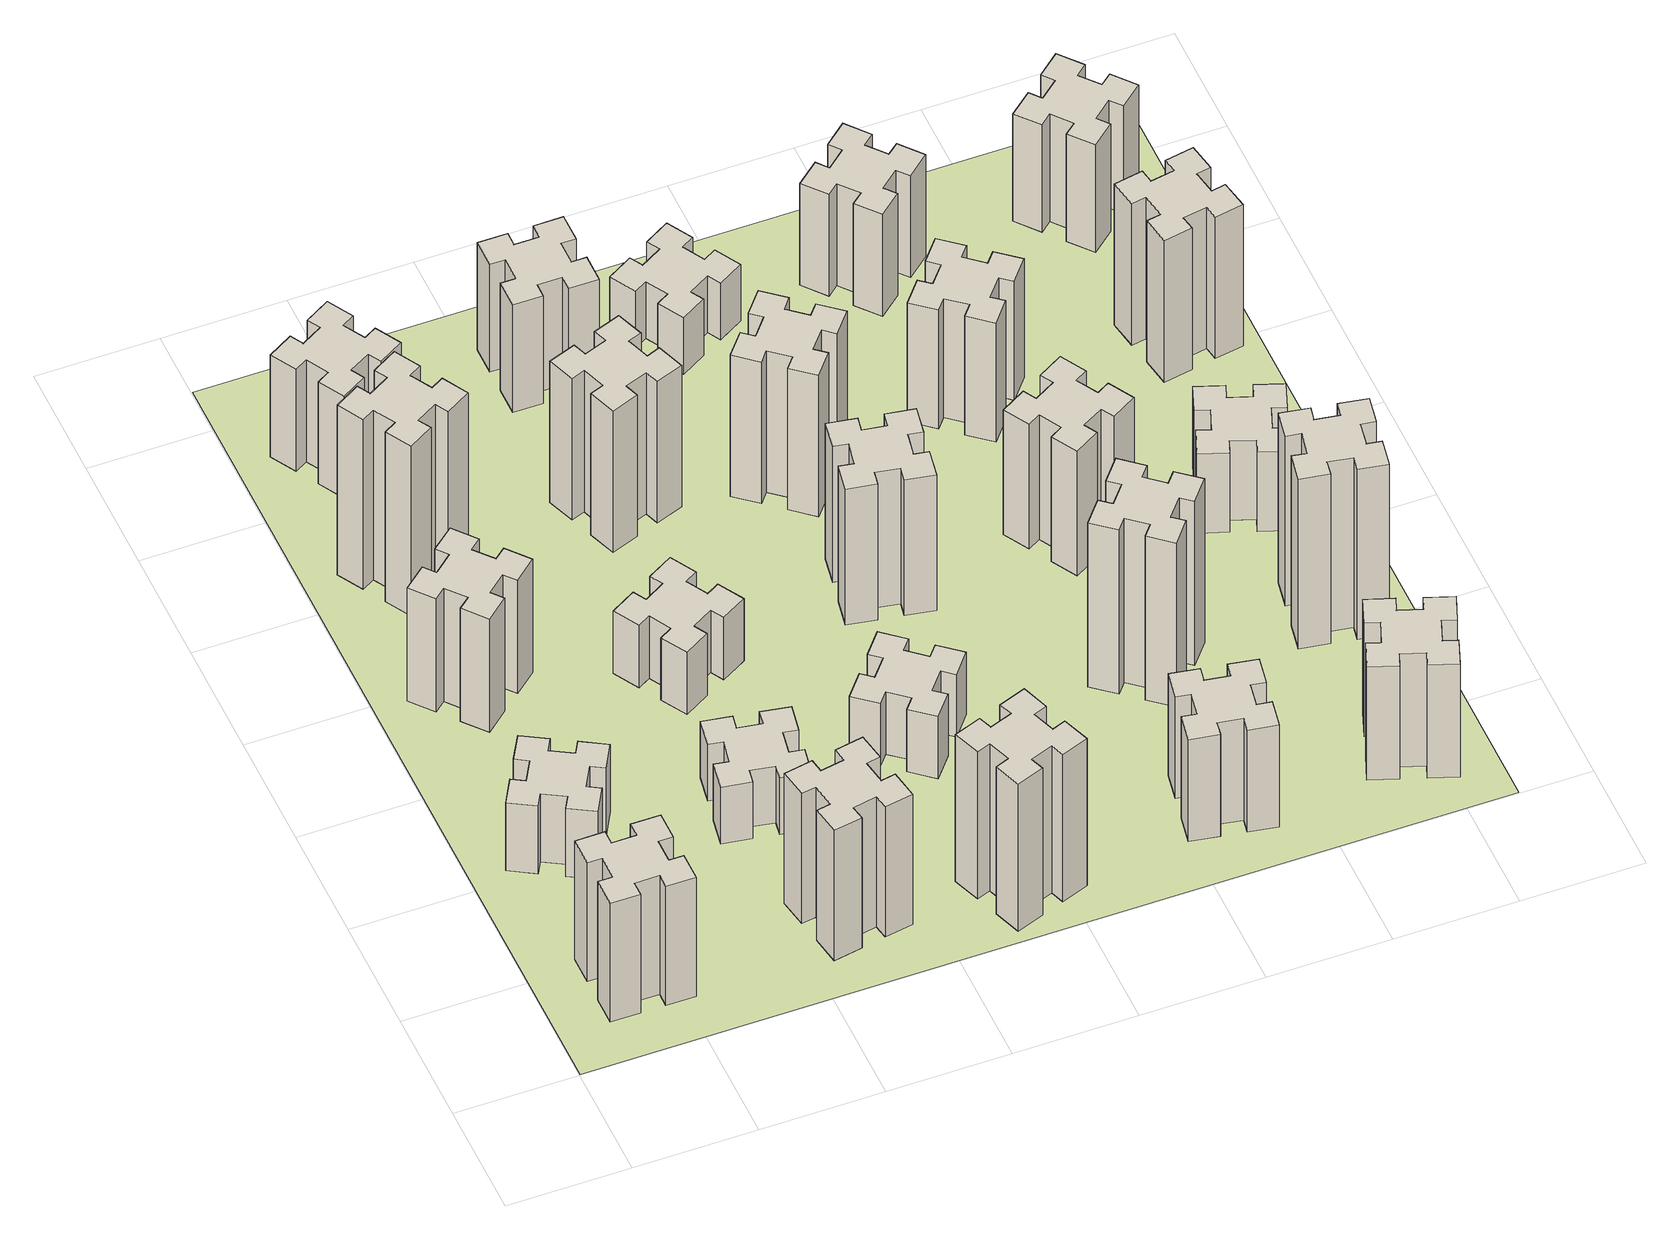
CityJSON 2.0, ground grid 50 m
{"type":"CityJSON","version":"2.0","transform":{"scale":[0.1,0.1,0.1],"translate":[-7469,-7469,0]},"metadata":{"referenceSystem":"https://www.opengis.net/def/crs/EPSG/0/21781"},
"CityObjects":{
"building1":{"type":"Building","attributes":{"class":"1000","function":"1000","usage":"1000","yearOfConstruction":2016,"roofType":"1000","measuredHeight":63,"storeysAboveGround":30,"storeysBelowGround":0},"geometry":[{"type":"Solid","lod":"1","boundaries":[[[[0,1,2,3,4,5,6,7,8,9,10,11,12,13,14,15,16,17,18,19]],[[17,16,20,21]],[[16,15,22,20]],[[15,14,23,22]],[[14,13,24,23]],[[13,12,25,24]],[[12,11,26,25]],[[11,10,27,26]],[[10,9,28,27]],[[9,8,29,28]],[[8,7,30,29]],[[7,6,31,30]],[[6,5,32,31]],[[5,4,33,32]],[[4,3,34,33]],[[3,2,35,34]],[[2,1,36,35]],[[1,0,37,36]],[[0,19,38,37]],[[19,18,39,38]],[[18,17,21,39]],[[24,25,26,27,28,29,30,31,32,33,34,35,36,37,38,39,21,20,22,23]]]]}]},
"building2":{"type":"Building","attributes":{"class":"1000","function":"1000","usage":"1000","yearOfConstruction":2016,"roofType":"1000","measuredHeight":36,"storeysAboveGround":30,"storeysBelowGround":0},"geometry":[{"type":"Solid","lod":"1","boundaries":[[[[40,41,42,43,44,45,46,47,48,49,50,51,52,53,54,55,56,57,58,59]],[[57,56,60,61]],[[56,55,62,60]],[[55,54,63,62]],[[54,53,64,63]],[[53,52,65,64]],[[52,51,66,65]],[[51,50,67,66]],[[50,49,68,67]],[[49,48,69,68]],[[48,47,70,69]],[[47,46,71,70]],[[46,45,72,71]],[[45,44,73,72]],[[44,43,74,73]],[[43,42,75,74]],[[42,41,76,75]],[[41,40,77,76]],[[40,59,78,77]],[[59,58,79,78]],[[58,57,61,79]],[[64,65,66,67,68,69,70,71,72,73,74,75,76,77,78,79,61,60,62,63]]]]}]},
"building3":{"type":"Building","attributes":{"class":"1000","function":"1000","usage":"1000","yearOfConstruction":2016,"roofType":"1000","measuredHeight":60,"storeysAboveGround":30,"storeysBelowGround":0},"geometry":[{"type":"Solid","lod":"1","boundaries":[[[[80,81,82,83,84,85,86,87,88,89,90,91,92,93,94,95,96,97,98,99]],[[97,96,100,101]],[[96,95,102,100]],[[95,94,103,102]],[[94,93,104,103]],[[93,92,105,104]],[[92,91,106,105]],[[91,90,107,106]],[[90,89,108,107]],[[89,88,109,108]],[[88,87,110,109]],[[87,86,111,110]],[[86,85,112,111]],[[85,84,113,112]],[[84,83,114,113]],[[83,82,115,114]],[[82,81,116,115]],[[81,80,117,116]],[[80,99,118,117]],[[99,98,119,118]],[[98,97,101,119]],[[104,105,106,107,108,109,110,111,112,113,114,115,116,117,118,119,101,100,102,103]]]]}]},
"building4":{"type":"Building","attributes":{"class":"1000","function":"1000","usage":"1000","yearOfConstruction":2016,"roofType":"1000","measuredHeight":90,"storeysAboveGround":30,"storeysBelowGround":0},"geometry":[{"type":"Solid","lod":"1","boundaries":[[[[120,121,122,123,124,125,126,127,128,129,130,131,132,133,134,135,136,137,138,139]],[[137,136,140,141]],[[136,135,142,140]],[[135,134,143,142]],[[134,133,144,143]],[[133,132,145,144]],[[132,131,146,145]],[[131,130,147,146]],[[130,129,148,147]],[[129,128,149,148]],[[128,127,150,149]],[[127,126,151,150]],[[126,125,152,151]],[[125,124,153,152]],[[124,123,154,153]],[[123,122,155,154]],[[122,121,156,155]],[[121,120,157,156]],[[120,139,158,157]],[[139,138,159,158]],[[138,137,141,159]],[[144,145,146,147,148,149,150,151,152,153,154,155,156,157,158,159,141,140,142,143]]]]}]},
"building5":{"type":"Building","attributes":{"class":"1000","function":"1000","usage":"1000","yearOfConstruction":2016,"roofType":"1000","measuredHeight":69,"storeysAboveGround":30,"storeysBelowGround":0},"geometry":[{"type":"Solid","lod":"1","boundaries":[[[[160,161,162,163,164,165,166,167,168,169,170,171,172,173,174,175,176,177,178,179]],[[177,176,180,181]],[[176,175,182,180]],[[175,174,183,182]],[[174,173,184,183]],[[173,172,185,184]],[[172,171,186,185]],[[171,170,187,186]],[[170,169,188,187]],[[169,168,189,188]],[[168,167,190,189]],[[167,166,191,190]],[[166,165,192,191]],[[165,164,193,192]],[[164,163,194,193]],[[163,162,195,194]],[[162,161,196,195]],[[161,160,197,196]],[[160,179,198,197]],[[179,178,199,198]],[[178,177,181,199]],[[184,185,186,187,188,189,190,191,192,193,194,195,196,197,198,199,181,180,182,183]]]]}]},
"building6":{"type":"Building","attributes":{"class":"1000","function":"1000","usage":"1000","yearOfConstruction":2016,"roofType":"1000","measuredHeight":54,"storeysAboveGround":30,"storeysBelowGround":0},"geometry":[{"type":"Solid","lod":"1","boundaries":[[[[200,201,202,203,204,205,206,207,208,209,210,211,212,213,214,215,216,217,218,219]],[[217,216,220,221]],[[216,215,222,220]],[[215,214,223,222]],[[214,213,224,223]],[[213,212,225,224]],[[212,211,226,225]],[[211,210,227,226]],[[210,209,228,227]],[[209,208,229,228]],[[208,207,230,229]],[[207,206,231,230]],[[206,205,232,231]],[[205,204,233,232]],[[204,203,234,233]],[[203,202,235,234]],[[202,201,236,235]],[[201,200,237,236]],[[200,219,238,237]],[[219,218,239,238]],[[218,217,221,239]],[[224,225,226,227,228,229,230,231,232,233,234,235,236,237,238,239,221,220,222,223]]]]}]},
"building7":{"type":"Building","attributes":{"class":"1000","function":"1000","usage":"1000","yearOfConstruction":2016,"roofType":"1000","measuredHeight":30,"storeysAboveGround":30,"storeysBelowGround":0},"geometry":[{"type":"Solid","lod":"1","boundaries":[[[[240,241,242,243,244,245,246,247,248,249,250,251,252,253,254,255,256,257,258,259]],[[257,256,260,261]],[[256,255,262,260]],[[255,254,263,262]],[[254,253,264,263]],[[253,252,265,264]],[[252,251,266,265]],[[251,250,267,266]],[[250,249,268,267]],[[249,248,269,268]],[[248,247,270,269]],[[247,246,271,270]],[[246,245,272,271]],[[245,244,273,272]],[[244,243,274,273]],[[243,242,275,274]],[[242,241,276,275]],[[241,240,277,276]],[[240,259,278,277]],[[259,258,279,278]],[[258,257,261,279]],[[264,265,266,267,268,269,270,271,272,273,274,275,276,277,278,279,261,260,262,263]]]]}]},
"building8":{"type":"Building","attributes":{"class":"1000","function":"1000","usage":"1000","yearOfConstruction":2016,"roofType":"1000","measuredHeight":33,"storeysAboveGround":30,"storeysBelowGround":0},"geometry":[{"type":"Solid","lod":"1","boundaries":[[[[280,281,282,283,284,285,286,287,288,289,290,291,292,293,294,295,296,297,298,299]],[[297,296,300,301]],[[296,295,302,300]],[[295,294,303,302]],[[294,293,304,303]],[[293,292,305,304]],[[292,291,306,305]],[[291,290,307,306]],[[290,289,308,307]],[[289,288,309,308]],[[288,287,310,309]],[[287,286,311,310]],[[286,285,312,311]],[[285,284,313,312]],[[284,283,314,313]],[[283,282,315,314]],[[282,281,316,315]],[[281,280,317,316]],[[280,299,318,317]],[[299,298,319,318]],[[298,297,301,319]],[[304,305,306,307,308,309,310,311,312,313,314,315,316,317,318,319,301,300,302,303]]]]}]},
"building9":{"type":"Building","attributes":{"class":"1000","function":"1000","usage":"1000","yearOfConstruction":2016,"roofType":"1000","measuredHeight":78,"storeysAboveGround":30,"storeysBelowGround":0},"geometry":[{"type":"Solid","lod":"1","boundaries":[[[[320,321,322,323,324,325,326,327,328,329,330,331,332,333,334,335,336,337,338,339]],[[337,336,340,341]],[[336,335,342,340]],[[335,334,343,342]],[[334,333,344,343]],[[333,332,345,344]],[[332,331,346,345]],[[331,330,347,346]],[[330,329,348,347]],[[329,328,349,348]],[[328,327,350,349]],[[327,326,351,350]],[[326,325,352,351]],[[325,324,353,352]],[[324,323,354,353]],[[323,322,355,354]],[[322,321,356,355]],[[321,320,357,356]],[[320,339,358,357]],[[339,338,359,358]],[[338,337,341,359]],[[344,345,346,347,348,349,350,351,352,353,354,355,356,357,358,359,341,340,342,343]]]]}]},
"building10":{"type":"Building","attributes":{"class":"1000","function":"1000","usage":"1000","yearOfConstruction":2016,"roofType":"1000","measuredHeight":75,"storeysAboveGround":30,"storeysBelowGround":0},"geometry":[{"type":"Solid","lod":"1","boundaries":[[[[360,361,362,363,364,365,366,367,368,369,370,371,372,373,374,375,376,377,378,379]],[[377,376,380,381]],[[376,375,382,380]],[[375,374,383,382]],[[374,373,384,383]],[[373,372,385,384]],[[372,371,386,385]],[[371,370,387,386]],[[370,369,388,387]],[[369,368,389,388]],[[368,367,390,389]],[[367,366,391,390]],[[366,365,392,391]],[[365,364,393,392]],[[364,363,394,393]],[[363,362,395,394]],[[362,361,396,395]],[[361,360,397,396]],[[360,379,398,397]],[[379,378,399,398]],[[378,377,381,399]],[[384,385,386,387,388,389,390,391,392,393,394,395,396,397,398,399,381,380,382,383]]]]}]},
"building11":{"type":"Building","attributes":{"class":"1000","function":"1000","usage":"1000","yearOfConstruction":2016,"roofType":"1000","measuredHeight":33,"storeysAboveGround":30,"storeysBelowGround":0},"geometry":[{"type":"Solid","lod":"1","boundaries":[[[[400,401,402,403,404,405,406,407,408,409,410,411,412,413,414,415,416,417,418,419]],[[417,416,420,421]],[[416,415,422,420]],[[415,414,423,422]],[[414,413,424,423]],[[413,412,425,424]],[[412,411,426,425]],[[411,410,427,426]],[[410,409,428,427]],[[409,408,429,428]],[[408,407,430,429]],[[407,406,431,430]],[[406,405,432,431]],[[405,404,433,432]],[[404,403,434,433]],[[403,402,435,434]],[[402,401,436,435]],[[401,400,437,436]],[[400,419,438,437]],[[419,418,439,438]],[[418,417,421,439]],[[424,425,426,427,428,429,430,431,432,433,434,435,436,437,438,439,421,420,422,423]]]]}]},
"building12":{"type":"Building","attributes":{"class":"1000","function":"1000","usage":"1000","yearOfConstruction":2016,"roofType":"1000","measuredHeight":57,"storeysAboveGround":30,"storeysBelowGround":0},"geometry":[{"type":"Solid","lod":"1","boundaries":[[[[440,441,442,443,444,445,446,447,448,449,450,451,452,453,454,455,456,457,458,459]],[[457,456,460,461]],[[456,455,462,460]],[[455,454,463,462]],[[454,453,464,463]],[[453,452,465,464]],[[452,451,466,465]],[[451,450,467,466]],[[450,449,468,467]],[[449,448,469,468]],[[448,447,470,469]],[[447,446,471,470]],[[446,445,472,471]],[[445,444,473,472]],[[444,443,474,473]],[[443,442,475,474]],[[442,441,476,475]],[[441,440,477,476]],[[440,459,478,477]],[[459,458,479,478]],[[458,457,461,479]],[[464,465,466,467,468,469,470,471,472,473,474,475,476,477,478,479,461,460,462,463]]]]}]},
"building13":{"type":"Building","attributes":{"class":"1000","function":"1000","usage":"1000","yearOfConstruction":2016,"roofType":"1000","measuredHeight":72,"storeysAboveGround":30,"storeysBelowGround":0},"geometry":[{"type":"Solid","lod":"1","boundaries":[[[[480,481,482,483,484,485,486,487,488,489,490,491,492,493,494,495,496,497,498,499]],[[497,496,500,501]],[[496,495,502,500]],[[495,494,503,502]],[[494,493,504,503]],[[493,492,505,504]],[[492,491,506,505]],[[491,490,507,506]],[[490,489,508,507]],[[489,488,509,508]],[[488,487,510,509]],[[487,486,511,510]],[[486,485,512,511]],[[485,484,513,512]],[[484,483,514,513]],[[483,482,515,514]],[[482,481,516,515]],[[481,480,517,516]],[[480,499,518,517]],[[499,498,519,518]],[[498,497,501,519]],[[504,505,506,507,508,509,510,511,512,513,514,515,516,517,518,519,501,500,502,503]]]]}]},
"building14":{"type":"Building","attributes":{"class":"1000","function":"1000","usage":"1000","yearOfConstruction":2016,"roofType":"1000","measuredHeight":75,"storeysAboveGround":30,"storeysBelowGround":0},"geometry":[{"type":"Solid","lod":"1","boundaries":[[[[520,521,522,523,524,525,526,527,528,529,530,531,532,533,534,535,536,537,538,539]],[[537,536,540,541]],[[536,535,542,540]],[[535,534,543,542]],[[534,533,544,543]],[[533,532,545,544]],[[532,531,546,545]],[[531,530,547,546]],[[530,529,548,547]],[[529,528,549,548]],[[528,527,550,549]],[[527,526,551,550]],[[526,525,552,551]],[[525,524,553,552]],[[524,523,554,553]],[[523,522,555,554]],[[522,521,556,555]],[[521,520,557,556]],[[520,539,558,557]],[[539,538,559,558]],[[538,537,541,559]],[[544,545,546,547,548,549,550,551,552,553,554,555,556,557,558,559,541,540,542,543]]]]}]},
"building15":{"type":"Building","attributes":{"class":"1000","function":"1000","usage":"1000","yearOfConstruction":2016,"roofType":"1000","measuredHeight":30,"storeysAboveGround":30,"storeysBelowGround":0},"geometry":[{"type":"Solid","lod":"1","boundaries":[[[[560,561,562,563,564,565,566,567,568,569,570,571,572,573,574,575,576,577,578,579]],[[577,576,580,581]],[[576,575,582,580]],[[575,574,583,582]],[[574,573,584,583]],[[573,572,585,584]],[[572,571,586,585]],[[571,570,587,586]],[[570,569,588,587]],[[569,568,589,588]],[[568,567,590,589]],[[567,566,591,590]],[[566,565,592,591]],[[565,564,593,592]],[[564,563,594,593]],[[563,562,595,594]],[[562,561,596,595]],[[561,560,597,596]],[[560,579,598,597]],[[579,578,599,598]],[[578,577,581,599]],[[584,585,586,587,588,589,590,591,592,593,594,595,596,597,598,599,581,580,582,583]]]]}]},
"building16":{"type":"Building","attributes":{"class":"1000","function":"1000","usage":"1000","yearOfConstruction":2016,"roofType":"1000","measuredHeight":54,"storeysAboveGround":30,"storeysBelowGround":0},"geometry":[{"type":"Solid","lod":"1","boundaries":[[[[600,601,602,603,604,605,606,607,608,609,610,611,612,613,614,615,616,617,618,619]],[[617,616,620,621]],[[616,615,622,620]],[[615,614,623,622]],[[614,613,624,623]],[[613,612,625,624]],[[612,611,626,625]],[[611,610,627,626]],[[610,609,628,627]],[[609,608,629,628]],[[608,607,630,629]],[[607,606,631,630]],[[606,605,632,631]],[[605,604,633,632]],[[604,603,634,633]],[[603,602,635,634]],[[602,601,636,635]],[[601,600,637,636]],[[600,619,638,637]],[[619,618,639,638]],[[618,617,621,639]],[[624,625,626,627,628,629,630,631,632,633,634,635,636,637,638,639,621,620,622,623]]]]}]},
"building17":{"type":"Building","attributes":{"class":"1000","function":"1000","usage":"1000","yearOfConstruction":2016,"roofType":"1000","measuredHeight":87,"storeysAboveGround":30,"storeysBelowGround":0},"geometry":[{"type":"Solid","lod":"1","boundaries":[[[[640,641,642,643,644,645,646,647,648,649,650,651,652,653,654,655,656,657,658,659]],[[657,656,660,661]],[[656,655,662,660]],[[655,654,663,662]],[[654,653,664,663]],[[653,652,665,664]],[[652,651,666,665]],[[651,650,667,666]],[[650,649,668,667]],[[649,648,669,668]],[[648,647,670,669]],[[647,646,671,670]],[[646,645,672,671]],[[645,644,673,672]],[[644,643,674,673]],[[643,642,675,674]],[[642,641,676,675]],[[641,640,677,676]],[[640,659,678,677]],[[659,658,679,678]],[[658,657,661,679]],[[664,665,666,667,668,669,670,671,672,673,674,675,676,677,678,679,661,660,662,663]]]]}]},
"building18":{"type":"Building","attributes":{"class":"1000","function":"1000","usage":"1000","yearOfConstruction":2016,"roofType":"1000","measuredHeight":66,"storeysAboveGround":30,"storeysBelowGround":0},"geometry":[{"type":"Solid","lod":"1","boundaries":[[[[680,681,682,683,684,685,686,687,688,689,690,691,692,693,694,695,696,697,698,699]],[[697,696,700,701]],[[696,695,702,700]],[[695,694,703,702]],[[694,693,704,703]],[[693,692,705,704]],[[692,691,706,705]],[[691,690,707,706]],[[690,689,708,707]],[[689,688,709,708]],[[688,687,710,709]],[[687,686,711,710]],[[686,685,712,711]],[[685,684,713,712]],[[684,683,714,713]],[[683,682,715,714]],[[682,681,716,715]],[[681,680,717,716]],[[680,699,718,717]],[[699,698,719,718]],[[698,697,701,719]],[[704,705,706,707,708,709,710,711,712,713,714,715,716,717,718,719,701,700,702,703]]]]}]},
"building19":{"type":"Building","attributes":{"class":"1000","function":"1000","usage":"1000","yearOfConstruction":2016,"roofType":"1000","measuredHeight":63,"storeysAboveGround":30,"storeysBelowGround":0},"geometry":[{"type":"Solid","lod":"1","boundaries":[[[[720,721,722,723,724,725,726,727,728,729,730,731,732,733,734,735,736,737,738,739]],[[737,736,740,741]],[[736,735,742,740]],[[735,734,743,742]],[[734,733,744,743]],[[733,732,745,744]],[[732,731,746,745]],[[731,730,747,746]],[[730,729,748,747]],[[729,728,749,748]],[[728,727,750,749]],[[727,726,751,750]],[[726,725,752,751]],[[725,724,753,752]],[[724,723,754,753]],[[723,722,755,754]],[[722,721,756,755]],[[721,720,757,756]],[[720,739,758,757]],[[739,738,759,758]],[[738,737,741,759]],[[744,745,746,747,748,749,750,751,752,753,754,755,756,757,758,759,741,740,742,743]]]]}]},
"building20":{"type":"Building","attributes":{"class":"1000","function":"1000","usage":"1000","yearOfConstruction":2016,"roofType":"1000","measuredHeight":54,"storeysAboveGround":30,"storeysBelowGround":0},"geometry":[{"type":"Solid","lod":"1","boundaries":[[[[760,761,762,763,764,765,766,767,768,769,770,771,772,773,774,775,776,777,778,779]],[[777,776,780,781]],[[776,775,782,780]],[[775,774,783,782]],[[774,773,784,783]],[[773,772,785,784]],[[772,771,786,785]],[[771,770,787,786]],[[770,769,788,787]],[[769,768,789,788]],[[768,767,790,789]],[[767,766,791,790]],[[766,765,792,791]],[[765,764,793,792]],[[764,763,794,793]],[[763,762,795,794]],[[762,761,796,795]],[[761,760,797,796]],[[760,779,798,797]],[[779,778,799,798]],[[778,777,781,799]],[[784,785,786,787,788,789,790,791,792,793,794,795,796,797,798,799,781,780,782,783]]]]}]},
"building21":{"type":"Building","attributes":{"class":"1000","function":"1000","usage":"1000","yearOfConstruction":2016,"roofType":"1000","measuredHeight":60,"storeysAboveGround":30,"storeysBelowGround":0},"geometry":[{"type":"Solid","lod":"1","boundaries":[[[[800,801,802,803,804,805,806,807,808,809,810,811,812,813,814,815,816,817,818,819]],[[817,816,820,821]],[[816,815,822,820]],[[815,814,823,822]],[[814,813,824,823]],[[813,812,825,824]],[[812,811,826,825]],[[811,810,827,826]],[[810,809,828,827]],[[809,808,829,828]],[[808,807,830,829]],[[807,806,831,830]],[[806,805,832,831]],[[805,804,833,832]],[[804,803,834,833]],[[803,802,835,834]],[[802,801,836,835]],[[801,800,837,836]],[[800,819,838,837]],[[819,818,839,838]],[[818,817,821,839]],[[824,825,826,827,828,829,830,831,832,833,834,835,836,837,838,839,821,820,822,823]]]]}]},
"building22":{"type":"Building","attributes":{"class":"1000","function":"1000","usage":"1000","yearOfConstruction":2016,"roofType":"1000","measuredHeight":90,"storeysAboveGround":30,"storeysBelowGround":0},"geometry":[{"type":"Solid","lod":"1","boundaries":[[[[840,841,842,843,844,845,846,847,848,849,850,851,852,853,854,855,856,857,858,859]],[[857,856,860,861]],[[856,855,862,860]],[[855,854,863,862]],[[854,853,864,863]],[[853,852,865,864]],[[852,851,866,865]],[[851,850,867,866]],[[850,849,868,867]],[[849,848,869,868]],[[848,847,870,869]],[[847,846,871,870]],[[846,845,872,871]],[[845,844,873,872]],[[844,843,874,873]],[[843,842,875,874]],[[842,841,876,875]],[[841,840,877,876]],[[840,859,878,877]],[[859,858,879,878]],[[858,857,861,879]],[[864,865,866,867,868,869,870,871,872,873,874,875,876,877,878,879,861,860,862,863]]]]}]},
"building23":{"type":"Building","attributes":{"class":"1000","function":"1000","usage":"1000","yearOfConstruction":2016,"roofType":"1000","measuredHeight":42,"storeysAboveGround":30,"storeysBelowGround":0},"geometry":[{"type":"Solid","lod":"1","boundaries":[[[[880,881,882,883,884,885,886,887,888,889,890,891,892,893,894,895,896,897,898,899]],[[897,896,900,901]],[[896,895,902,900]],[[895,894,903,902]],[[894,893,904,903]],[[893,892,905,904]],[[892,891,906,905]],[[891,890,907,906]],[[890,889,908,907]],[[889,888,909,908]],[[888,887,910,909]],[[887,886,911,910]],[[886,885,912,911]],[[885,884,913,912]],[[884,883,914,913]],[[883,882,915,914]],[[882,881,916,915]],[[881,880,917,916]],[[880,899,918,917]],[[899,898,919,918]],[[898,897,901,919]],[[904,905,906,907,908,909,910,911,912,913,914,915,916,917,918,919,901,900,902,903]]]]}]},
"building24":{"type":"Building","attributes":{"class":"1000","function":"1000","usage":"1000","yearOfConstruction":2016,"roofType":"1000","measuredHeight":75,"storeysAboveGround":30,"storeysBelowGround":0},"geometry":[{"type":"Solid","lod":"1","boundaries":[[[[920,921,922,923,924,925,926,927,928,929,930,931,932,933,934,935,936,937,938,939]],[[937,936,940,941]],[[936,935,942,940]],[[935,934,943,942]],[[934,933,944,943]],[[933,932,945,944]],[[932,931,946,945]],[[931,930,947,946]],[[930,929,948,947]],[[929,928,949,948]],[[928,927,950,949]],[[927,926,951,950]],[[926,925,952,951]],[[925,924,953,952]],[[924,923,954,953]],[[923,922,955,954]],[[922,921,956,955]],[[921,920,957,956]],[[920,939,958,957]],[[939,938,959,958]],[[938,937,941,959]],[[944,945,946,947,948,949,950,951,952,953,954,955,956,957,958,959,941,940,942,943]]]]}]},
"building25":{"type":"Building","attributes":{"class":"1000","function":"1000","usage":"1000","yearOfConstruction":2016,"roofType":"1000","measuredHeight":57,"storeysAboveGround":30,"storeysBelowGround":0},"geometry":[{"type":"Solid","lod":"1","boundaries":[[[[960,961,962,963,964,965,966,967,968,969,970,971,972,973,974,975,976,977,978,979]],[[977,976,980,981]],[[976,975,982,980]],[[975,974,983,982]],[[974,973,984,983]],[[973,972,985,984]],[[972,971,986,985]],[[971,970,987,986]],[[970,969,988,987]],[[969,968,989,988]],[[968,967,990,989]],[[967,966,991,990]],[[966,965,992,991]],[[965,964,993,992]],[[964,963,994,993]],[[963,962,995,994]],[[962,961,996,995]],[[961,960,997,996]],[[960,979,998,997]],[[979,978,999,998]],[[978,977,981,999]],[[984,985,986,987,988,989,990,991,992,993,994,995,996,997,998,999,981,980,982,983]]]]}]},
"landuse1":{"type":"LandUse","attributes":{"name":"plot1","function":"1010"},"geometry":[{"type":"MultiSurface","lod":"1","boundaries":[[[1000,1001,1002,1003]]]}]}
},
"vertices":[
[265,425,0],[265,325,0],[205,325,0],[205,205,0],[325,205,0],[325,265,0],[425,265,0],[425,205,0],[545,205,0],[545,325,0],[485,325,0],[485,425,0],[545,425,0],[545,545,0],[425,545,0],[425,485,0],[325,485,0],[325,545,0],[205,545,0],[205,425,0],[325,485,630],[325,545,630],[425,485,630],[425,545,630],[545,545,630],[545,425,630],[485,425,630],[485,325,630],[545,325,630],[545,205,630],[425,205,630],[425,265,630],[325,265,630],[325,205,630],[205,205,630],[205,325,630],[265,325,630],[265,425,630],[205,425,630],[205,545,630],
[305,1214,0],[255,1127,0],[203,1157,0],[143,1053,0],[247,993,0],[277,1045,0],[364,995,0],[334,943,0],[438,883,0],[498,987,0],[446,1017,0],[496,1104,0],[548,1074,0],[608,1178,0],[504,1238,0],[474,1186,0],[387,1236,0],[417,1288,0],[313,1348,0],[253,1244,0],[387,1236,360],[417,1288,360],[474,1186,360],[504,1238,360],[608,1178,360],[548,1074,360],[496,1104,360],[446,1017,360],[498,987,360],[438,883,360],[334,943,360],[364,995,360],[277,1045,360],[247,993,360],[143,1053,360],[203,1157,360],[255,1127,360],[305,1214,360],[253,1244,360],[313,1348,360],
[492,1988,0],[427,2064,0],[473,2103,0],[396,2195,0],[304,2118,0],[343,2072,0],[266,2007,0],[228,2053,0],[136,1976,0],[213,1884,0],[259,1923,0],[323,1846,0],[277,1808,0],[354,1716,0],[446,1793,0],[408,1839,0],[484,1903,0],[523,1857,0],[615,1934,0],[538,2026,0],[484,1903,600],[523,1857,600],[408,1839,600],[446,1793,600],[354,1716,600],[277,1808,600],[323,1846,600],[259,1923,600],[213,1884,600],[136,1976,600],[228,2053,600],[266,2007,600],[343,2072,600],[304,2118,600],[396,2195,600],[473,2103,600],[427,2064,600],[492,1988,600],[538,2026,600],[615,1934,600],
[255,2584,0],[305,2497,0],[253,2467,0],[313,2363,0],[417,2423,0],[387,2475,0],[474,2525,0],[504,2473,0],[608,2533,0],[548,2637,0],[496,2607,0],[446,2694,0],[498,2724,0],[438,2828,0],[334,2768,0],[364,2716,0],[277,2666,0],[247,2718,0],[143,2658,0],[203,2554,0],[277,2666,900],[247,2718,900],[364,2716,900],[334,2768,900],[438,2828,900],[498,2724,900],[446,2694,900],[496,2607,900],[548,2637,900],[608,2533,900],[504,2473,900],[474,2525,900],[387,2475,900],[417,2423,900],[313,2363,900],[253,2467,900],[305,2497,900],[255,2584,900],[203,2554,900],[143,2658,900],
[1332,345,0],[1315,444,0],[1374,454,0],[1353,572,0],[1235,551,0],[1245,492,0],[1147,475,0],[1137,534,0],[1018,513,0],[1039,395,0],[1098,405,0],[1116,307,0],[1057,297,0],[1077,178,0],[1196,199,0],[1185,258,0],[1284,276,0],[1294,217,0],[1412,237,0],[1391,356,0],[1284,276,690],[1294,217,690],[1185,258,690],[1196,199,690],[1077,178,690],[1057,297,690],[1116,307,690],[1098,405,690],[1039,395,690],[1018,513,690],[1137,534,690],[1147,475,690],[1245,492,690],[1235,551,690],[1353,572,690],[1374,454,690],[1315,444,690],[1332,345,690],[1391,356,690],[1412,237,690],
[364,3356,0],[277,3306,0],[247,3358,0],[143,3298,0],[203,3194,0],[255,3224,0],[305,3137,0],[253,3107,0],[313,3003,0],[417,3063,0],[387,3115,0],[474,3165,0],[504,3113,0],[608,3173,0],[548,3277,0],[496,3247,0],[446,3334,0],[498,3364,0],[438,3468,0],[334,3408,0],[446,3334,540],[498,3364,540],[496,3247,540],[548,3277,540],[608,3173,540],[504,3113,540],[474,3165,540],[387,3115,540],[417,3063,540],[313,3003,540],[253,3107,540],[305,3137,540],[255,3224,540],[203,3194,540],[143,3298,540],[247,3358,540],[277,3306,540],[364,3356,540],[334,3408,540],[438,3468,540],
[1016,1084,0],[998,985,0],[939,996,0],[918,877,0],[1037,857,0],[1047,916,0],[1145,898,0],[1135,839,0],[1253,818,0],[1274,937,0],[1215,947,0],[1232,1045,0],[1291,1035,0],[1312,1153,0],[1194,1174,0],[1184,1115,0],[1085,1132,0],[1096,1191,0],[977,1212,0],[957,1094,0],[1085,1132,300],[1096,1191,300],[1184,1115,300],[1194,1174,300],[1312,1153,300],[1291,1035,300],[1232,1045,300],[1215,947,300],[1274,937,300],[1253,818,300],[1135,839,300],[1145,898,300],[1047,916,300],[1037,857,300],[918,877,300],[939,996,300],[998,985,300],[1016,1084,300],[957,1094,300],[977,1212,300],
[1127,1635,0],[1214,1685,0],[1244,1633,0],[1348,1693,0],[1288,1797,0],[1236,1767,0],[1186,1854,0],[1238,1884,0],[1178,1988,0],[1074,1928,0],[1104,1876,0],[1017,1826,0],[987,1878,0],[883,1818,0],[943,1714,0],[995,1744,0],[1045,1657,0],[993,1627,0],[1053,1523,0],[1157,1583,0],[1045,1657,330],[993,1627,330],[995,1744,330],[943,1714,330],[883,1818,330],[987,1878,330],[1017,1826,330],[1104,1876,330],[1074,1928,330],[1178,1988,330],[1238,1884,330],[1186,1854,330],[1236,1767,330],[1288,1797,330],[1348,1693,330],[1244,1633,330],[1214,1685,330],[1127,1635,330],[1157,1583,330],[1053,1523,330],
[1976,266,0],[1942,360,0],[1998,380,0],[1957,493,0],[1844,452,0],[1865,396,0],[1771,362,0],[1750,418,0],[1637,377,0],[1679,264,0],[1735,285,0],[1769,191,0],[1713,170,0],[1754,57,0],[1867,99,0],[1846,155,0],[1940,189,0],[1960,133,0],[2073,174,0],[2032,287,0],[1940,189,780],[1960,133,780],[1846,155,780],[1867,99,780],[1754,57,780],[1713,170,780],[1769,191,780],[1735,285,780],[1679,264,780],[1637,377,780],[1750,418,780],[1771,362,780],[1865,396,780],[1844,452,780],[1957,493,780],[1998,380,780],[1942,360,780],[1976,266,780],[2032,287,780],[2073,174,780],
[1225,2716,0],[1131,2682,0],[1110,2738,0],[997,2697,0],[1039,2584,0],[1095,2605,0],[1129,2511,0],[1073,2490,0],[1114,2377,0],[1227,2419,0],[1206,2475,0],[1300,2509,0],[1320,2453,0],[1433,2494,0],[1392,2607,0],[1336,2586,0],[1302,2680,0],[1358,2700,0],[1317,2813,0],[1204,2772,0],[1302,2680,750],[1358,2700,750],[1336,2586,750],[1392,2607,750],[1433,2494,750],[1320,2453,750],[1300,2509,750],[1206,2475,750],[1227,2419,750],[1114,2377,750],[1073,2490,750],[1129,2511,750],[1095,2605,750],[1039,2584,750],[997,2697,750],[1110,2738,750],[1131,2682,750],[1225,2716,750],[1204,2772,750],[1317,2813,750],
[1703,1224,0],[1639,1148,0],[1593,1186,0],[1516,1094,0],[1608,1017,0],[1646,1063,0],[1723,999,0],[1684,953,0],[1776,876,0],[1853,968,0],[1807,1006,0],[1872,1083,0],[1918,1044,0],[1995,1136,0],[1903,1213,0],[1864,1167,0],[1788,1232,0],[1826,1278,0],[1734,1355,0],[1657,1263,0],[1788,1232,330],[1826,1278,330],[1864,1167,330],[1903,1213,330],[1995,1136,330],[1918,1044,330],[1872,1083,330],[1807,1006,330],[1853,968,330],[1776,876,330],[1684,953,330],[1723,999,330],[1646,1063,330],[1608,1017,330],[1516,1094,330],[1593,1186,330],[1639,1148,330],[1703,1224,330],[1657,1263,330],[1734,1355,330],
[1265,3445,0],[1165,3445,0],[1165,3505,0],[1045,3505,0],[1045,3385,0],[1105,3385,0],[1105,3285,0],[1045,3285,0],[1045,3165,0],[1165,3165,0],[1165,3225,0],[1265,3225,0],[1265,3165,0],[1385,3165,0],[1385,3285,0],[1325,3285,0],[1325,3385,0],[1385,3385,0],[1385,3505,0],[1265,3505,0],[1325,3385,570],[1385,3385,570],[1325,3285,570],[1385,3285,570],[1385,3165,570],[1265,3165,570],[1265,3225,570],[1165,3225,570],[1165,3165,570],[1045,3165,570],[1045,3285,570],[1105,3285,570],[1105,3385,570],[1045,3385,570],[1045,3505,570],[1165,3505,570],[1165,3445,570],[1265,3445,570],[1265,3505,570],[1385,3505,570],
[2024,1955,0],[1925,1972,0],[1936,2031,0],[1817,2052,0],[1797,1934,0],[1856,1924,0],[1838,1825,0],[1779,1836,0],[1758,1717,0],[1877,1697,0],[1887,1756,0],[1985,1738,0],[1975,1679,0],[2093,1658,0],[2114,1777,0],[2055,1787,0],[2072,1885,0],[2131,1875,0],[2152,1993,0],[2034,2014,0],[2072,1885,720],[2131,1875,720],[2055,1787,720],[2114,1777,720],[2093,1658,720],[1975,1679,720],[1985,1738,720],[1887,1756,720],[1877,1697,720],[1758,1717,720],[1779,1836,720],[1838,1825,720],[1856,1924,720],[1797,1934,720],[1817,2052,720],[1936,2031,720],[1925,1972,720],[2024,1955,720],[2034,2014,720],[2152,1993,720],
[1964,2547,0],[1888,2612,0],[1926,2658,0],[1834,2735,0],[1757,2643,0],[1803,2604,0],[1739,2528,0],[1693,2566,0],[1616,2474,0],[1708,2397,0],[1746,2443,0],[1823,2379,0],[1784,2333,0],[1876,2256,0],[1953,2348,0],[1907,2386,0],[1972,2463,0],[2018,2424,0],[2095,2516,0],[2003,2593,0],[1972,2463,750],[2018,2424,750],[1907,2386,750],[1953,2348,750],[1876,2256,750],[1784,2333,750],[1823,2379,750],[1746,2443,750],[1708,2397,750],[1616,2474,750],[1693,2566,750],[1739,2528,750],[1803,2604,750],[1757,2643,750],[1834,2735,750],[1926,2658,750],[1888,2612,750],[1964,2547,750],[2003,2593,750],[2095,2516,750],
[1635,3324,0],[1685,3237,0],[1633,3207,0],[1693,3103,0],[1797,3163,0],[1767,3215,0],[1854,3265,0],[1884,3213,0],[1988,3273,0],[1928,3377,0],[1876,3347,0],[1826,3434,0],[1878,3464,0],[1818,3568,0],[1714,3508,0],[1744,3456,0],[1657,3406,0],[1627,3458,0],[1523,3398,0],[1583,3294,0],[1657,3406,300],[1627,3458,300],[1744,3456,300],[1714,3508,300],[1818,3568,300],[1878,3464,300],[1826,3434,300],[1876,3347,300],[1928,3377,300],[1988,3273,300],[1884,3213,300],[1854,3265,300],[1767,3215,300],[1797,3163,300],[1693,3103,300],[1633,3207,300],[1685,3237,300],[1635,3324,300],[1583,3294,300],[1523,3398,300],
[2764,475,0],[2665,492,0],[2676,551,0],[2557,572,0],[2537,454,0],[2596,444,0],[2578,345,0],[2519,356,0],[2498,237,0],[2617,217,0],[2627,276,0],[2725,258,0],[2715,199,0],[2833,178,0],[2854,297,0],[2795,307,0],[2812,405,0],[2871,395,0],[2892,513,0],[2774,534,0],[2812,405,540],[2871,395,540],[2795,307,540],[2854,297,540],[2833,178,540],[2715,199,540],[2725,258,540],[2627,276,540],[2617,217,540],[2498,237,540],[2519,356,540],[2578,345,540],[2596,444,540],[2537,454,540],[2557,572,540],[2676,551,540],[2665,492,540],[2764,475,540],[2774,534,540],[2892,513,540],
[2804,1167,0],[2728,1232,0],[2766,1278,0],[2674,1355,0],[2597,1263,0],[2643,1224,0],[2579,1148,0],[2533,1186,0],[2456,1094,0],[2548,1017,0],[2586,1063,0],[2663,999,0],[2624,953,0],[2716,876,0],[2793,968,0],[2747,1006,0],[2812,1083,0],[2858,1044,0],[2935,1136,0],[2843,1213,0],[2812,1083,870],[2858,1044,870],[2747,1006,870],[2793,968,870],[2716,876,870],[2624,953,870],[2663,999,870],[2586,1063,870],[2548,1017,870],[2456,1094,870],[2533,1186,870],[2579,1148,870],[2643,1224,870],[2597,1263,870],[2674,1355,870],[2766,1278,870],[2728,1232,870],[2804,1167,870],[2843,1213,870],[2935,1136,870],
[2684,1976,0],[2597,1926,0],[2567,1978,0],[2463,1918,0],[2523,1814,0],[2575,1844,0],[2625,1757,0],[2573,1727,0],[2633,1623,0],[2737,1683,0],[2707,1735,0],[2794,1785,0],[2824,1733,0],[2928,1793,0],[2868,1897,0],[2816,1867,0],[2766,1954,0],[2818,1984,0],[2758,2088,0],[2654,2028,0],[2766,1954,660],[2818,1984,660],[2816,1867,660],[2868,1897,660],[2928,1793,660],[2824,1733,660],[2794,1785,660],[2707,1735,660],[2737,1683,660],[2633,1623,660],[2573,1727,660],[2625,1757,660],[2575,1844,660],[2523,1814,660],[2463,1918,660],[2567,1978,660],[2597,1926,660],[2684,1976,660],[2654,2028,660],[2758,2088,660],
[2704,2647,0],[2628,2712,0],[2666,2758,0],[2574,2835,0],[2497,2743,0],[2543,2704,0],[2479,2628,0],[2433,2666,0],[2356,2574,0],[2448,2497,0],[2486,2543,0],[2563,2479,0],[2524,2433,0],[2616,2356,0],[2693,2448,0],[2647,2486,0],[2712,2563,0],[2758,2524,0],[2835,2616,0],[2743,2693,0],[2712,2563,630],[2758,2524,630],[2647,2486,630],[2693,2448,630],[2616,2356,630],[2524,2433,630],[2563,2479,630],[2486,2543,630],[2448,2497,630],[2356,2574,630],[2433,2666,630],[2479,2628,630],[2543,2704,630],[2497,2743,630],[2574,2835,630],[2666,2758,630],[2628,2712,630],[2704,2647,630],[2743,2693,630],[2835,2616,630],
[2528,3219,0],[2604,3283,0],[2643,3237,0],[2735,3314,0],[2658,3406,0],[2612,3368,0],[2547,3444,0],[2593,3483,0],[2516,3575,0],[2424,3498,0],[2463,3452,0],[2386,3387,0],[2348,3433,0],[2256,3356,0],[2333,3264,0],[2379,3303,0],[2443,3226,0],[2397,3188,0],[2474,3096,0],[2566,3173,0],[2443,3226,540],[2397,3188,540],[2379,3303,540],[2333,3264,540],[2256,3356,540],[2348,3433,540],[2386,3387,540],[2463,3452,540],[2424,3498,540],[2516,3575,540],[2593,3483,540],[2547,3444,540],[2612,3368,540],[2658,3406,540],[2735,3314,540],[2643,3237,540],[2604,3283,540],[2528,3219,540],[2566,3173,540],[2474,3096,540],
[3351,289,0],[3445,255,0],[3424,199,0],[3537,157,0],[3578,270,0],[3522,291,0],[3556,385,0],[3612,364,0],[3653,477,0],[3540,518,0],[3520,462,0],[3426,496,0],[3447,552,0],[3334,593,0],[3293,480,0],[3349,460,0],[3315,366,0],[3259,387,0],[3217,274,0],[3330,233,0],[3315,366,600],[3259,387,600],[3349,460,600],[3293,480,600],[3334,593,600],[3447,552,600],[3426,496,600],[3520,462,600],[3540,518,600],[3653,477,600],[3612,364,600],[3556,385,600],[3522,291,600],[3578,270,600],[3537,157,600],[3424,199,600],[3445,255,600],[3351,289,600],[3330,233,600],[3217,274,600],
[3367,1016,0],[3465,998,0],[3455,939,0],[3573,918,0],[3594,1037,0],[3535,1047,0],[3552,1145,0],[3611,1135,0],[3632,1253,0],[3514,1274,0],[3504,1215,0],[3405,1232,0],[3416,1291,0],[3297,1312,0],[3277,1194,0],[3336,1184,0],[3318,1085,0],[3259,1096,0],[3238,977,0],[3357,957,0],[3318,1085,900],[3259,1096,900],[3336,1184,900],[3277,1194,900],[3297,1312,900],[3416,1291,900],[3405,1232,900],[3504,1215,900],[3514,1274,900],[3632,1253,900],[3611,1135,900],[3552,1145,900],[3535,1047,900],[3594,1037,900],[3573,918,900],[3455,939,900],[3465,998,900],[3367,1016,900],[3357,957,900],[3238,977,900],
[3420,1842,0],[3326,1876,0],[3347,1932,0],[3234,1973,0],[3193,1860,0],[3249,1840,0],[3215,1746,0],[3159,1767,0],[3117,1654,0],[3230,1613,0],[3251,1669,0],[3345,1635,0],[3324,1579,0],[3437,1537,0],[3478,1650,0],[3422,1671,0],[3456,1765,0],[3512,1744,0],[3553,1857,0],[3440,1898,0],[3456,1765,420],[3512,1744,420],[3422,1671,420],[3478,1650,420],[3437,1537,420],[3324,1579,420],[3345,1635,420],[3251,1669,420],[3230,1613,420],[3117,1654,420],[3159,1767,420],[3215,1746,420],[3249,1840,420],[3193,1860,420],[3234,1973,420],[3347,1932,420],[3326,1876,420],[3420,1842,420],[3440,1898,420],[3553,1857,420],
[3318,2625,0],[3336,2527,0],[3277,2517,0],[3297,2398,0],[3416,2419,0],[3405,2478,0],[3504,2496,0],[3514,2437,0],[3632,2457,0],[3611,2576,0],[3552,2565,0],[3535,2664,0],[3594,2674,0],[3573,2792,0],[3455,2771,0],[3465,2712,0],[3367,2695,0],[3357,2754,0],[3238,2733,0],[3259,2615,0],[3367,2695,750],[3357,2754,750],[3465,2712,750],[3455,2771,750],[3573,2792,750],[3594,2674,750],[3535,2664,750],[3552,2565,750],[3611,2576,750],[3632,2457,750],[3514,2437,750],[3504,2496,750],[3405,2478,750],[3416,2419,750],[3297,2398,750],[3277,2517,750],[3336,2527,750],[3318,2625,750],[3259,2615,750],[3238,2733,750],
[3303,3452,0],[3226,3387,0],[3188,3433,0],[3096,3356,0],[3173,3264,0],[3219,3303,0],[3283,3226,0],[3237,3188,0],[3314,3096,0],[3406,3173,0],[3368,3219,0],[3444,3283,0],[3483,3237,0],[3575,3314,0],[3498,3406,0],[3452,3368,0],[3387,3444,0],[3433,3483,0],[3356,3575,0],[3264,3498,0],[3387,3444,570],[3433,3483,570],[3452,3368,570],[3498,3406,570],[3575,3314,570],[3483,3237,570],[3444,3283,570],[3368,3219,570],[3406,3173,570],[3314,3096,570],[3237,3188,570],[3283,3226,570],[3219,3303,570],[3173,3264,570],[3096,3356,570],[3188,3433,570],[3226,3387,570],[3303,3452,570],[3264,3498,570],[3356,3575,570],
[5,3705,0],[3705,3705,0],[3705,5,0],[5,5,0]
]}
